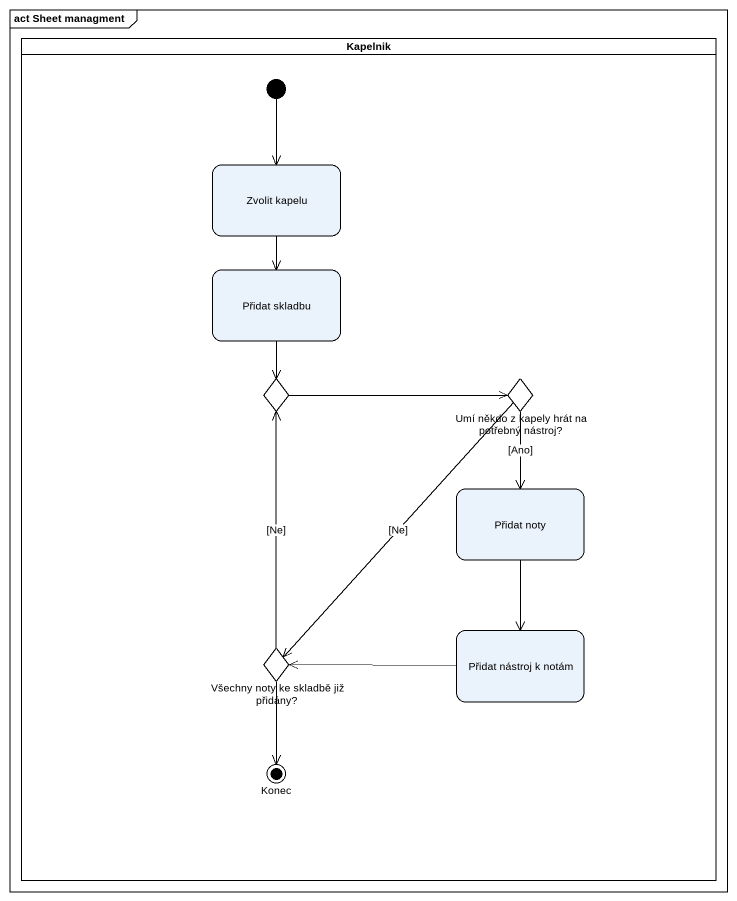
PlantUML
@startuml
mainframe act Sheet managment
hide empty description
state Kapelnik <<partition>> {
  state "Zvolit kapelu" as Zvolit_kapelu
  state "Přidat skladbu" as Přidat_skladbu
  state choice1 <<choice>>
  state "Umí někdo z kapely hrát na potřebný nástroj?" as Umí_někdo_z_kapely_hrát_na <<choice>>
  state "Přidat noty" as Přidat_noty
  state "Všechny noty ke skladbě již přidány?" as Všechny_noty_ke_skladbě_již <<choice>>
  state "Přidat nástroj k notám" as Přidat_nástroj_k_notám
  state Konec <<end>>
  [*] --> Zvolit_kapelu
}
Zvolit_kapelu --> Přidat_skladbu
Přidat_skladbu --> choice1
choice1 -right-> Umí_někdo_z_kapely_hrát_na
Umí_někdo_z_kapely_hrát_na --> Přidat_noty : [Ano]
Umí_někdo_z_kapely_hrát_na --> Všechny_noty_ke_skladbě_již : [Ne]
Přidat_noty --> Přidat_nástroj_k_notám
Všechny_noty_ke_skladbě_již -up-> choice1 : [Ne]
Všechny_noty_ke_skladbě_již --> Konec
Přidat_nástroj_k_notám -left-> Všechny_noty_ke_skladbě_již
@enduml
